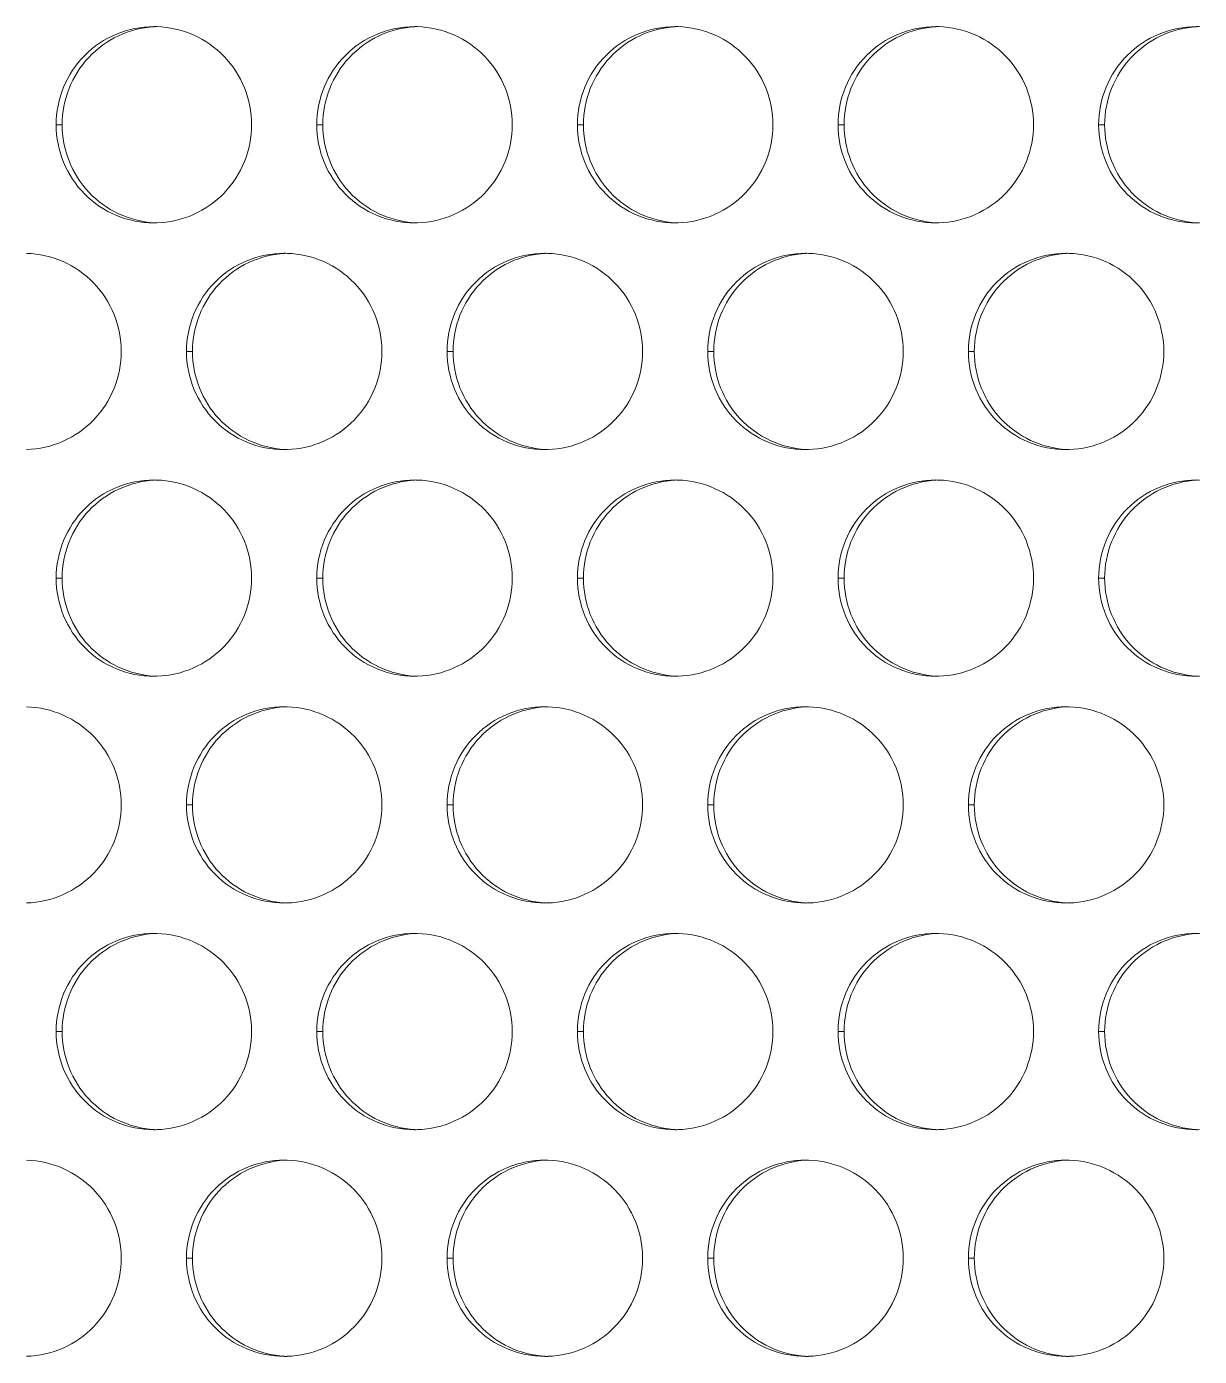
# Model space of a CAD drawing. Header units: millimetres. Extents: x 0 to 2524, y 0 to 1785.
# Drawn here: x 239.14 to 257.07, y 1378.75 to 1399.07 of the extents above; entities that cross this region are included whole.
import ezdxf

# ---------------------------------------------------------------- set-up
doc = ezdxf.new("R2010")
doc.units = ezdxf.units.MM
doc.header["$LTSCALE"] = 0.1
doc.layers.add('标注', color=251, linetype='Continuous', lineweight=9)

msp = doc.modelspace()

# ---------------------------------------------------------------- linework, layer by layer
at = {"layer": '标注'}
for p, q in [((239.688, 1397.57), (239.597, 1397.57)), ((243.672, 1397.57), (243.58, 1397.57)), ((247.655, 1397.57), (247.563, 1397.57)), ((251.638, 1397.57), (251.546, 1397.57)), ((255.621, 1397.57), (255.529, 1397.57)), ((241.68, 1394.106), (241.588, 1394.106)), ((245.663, 1394.106), (245.571, 1394.106)), ((249.646, 1394.106), (249.555, 1394.106)), ((253.629, 1394.106), (253.538, 1394.106)), ((239.688, 1390.642), (239.597, 1390.642)), ((243.672, 1390.642), (243.58, 1390.642)), ((247.655, 1390.642), (247.563, 1390.642)), ((251.638, 1390.642), (251.546, 1390.642)), ((255.621, 1390.642), (255.529, 1390.642)), ((241.68, 1387.178), (241.588, 1387.178)), ((245.663, 1387.178), (245.571, 1387.178)), ((249.646, 1387.178), (249.555, 1387.178)), ((253.629, 1387.178), (253.538, 1387.178)), ((239.688, 1383.714), (239.597, 1383.714)), ((243.672, 1383.714), (243.58, 1383.714)), ((247.655, 1383.714), (247.563, 1383.714)), ((251.638, 1383.714), (251.546, 1383.714)), ((255.621, 1383.714), (255.529, 1383.714)), ((241.68, 1380.25), (241.588, 1380.25)), ((245.663, 1380.25), (245.571, 1380.25)), ((249.646, 1380.25), (249.555, 1380.25)), ((253.629, 1380.25), (253.538, 1380.25))]:
    msp.add_line(p, q, dxfattribs=at)
for centre, start, end in [((241.09, 1397.597), 88.2049, 89.9991), ((245.074, 1397.597), 88.2049, 89.9991), ((249.057, 1397.597), 88.2049, 89.9991), ((253.04, 1397.597), 88.2049, 89.9991), ((257.023, 1397.597), 88.2049, 89.9991), ((241.09, 1397.543), 270.0009, 271.7951), ((245.074, 1397.543), 270.0009, 271.7951), ((249.057, 1397.543), 270.0009, 271.7951), ((253.04, 1397.543), 270.0009, 271.7951), ((257.023, 1397.543), 270.0009, 271.7951), ((243.082, 1394.133), 88.2049, 89.9991), ((247.065, 1394.133), 88.2049, 89.9991), ((251.048, 1394.133), 88.2049, 89.9991), ((255.031, 1394.133), 88.2049, 89.9991), ((243.082, 1394.079), 270.0009, 271.7951), ((247.065, 1394.079), 270.0009, 271.7951), ((251.048, 1394.079), 270.0009, 271.7951), ((255.031, 1394.079), 270.0009, 271.7951), ((241.09, 1390.669), 88.2049, 89.9991), ((245.074, 1390.669), 88.2049, 89.9991), ((249.057, 1390.669), 88.2049, 89.9991), ((253.04, 1390.669), 88.2049, 89.9991), ((257.023, 1390.669), 88.2049, 89.9991), ((241.09, 1390.615), 270.0009, 271.7951), ((245.074, 1390.615), 270.0009, 271.7951), ((249.057, 1390.615), 270.0009, 271.7951), ((253.04, 1390.615), 270.0009, 271.7951), ((257.023, 1390.615), 270.0009, 271.7951), ((243.082, 1387.205), 88.2049, 89.9991), ((247.065, 1387.205), 88.2049, 89.9991), ((251.048, 1387.205), 88.2049, 89.9991), ((255.031, 1387.205), 88.2049, 89.9991), ((243.082, 1387.151), 270.0009, 271.7951), ((247.065, 1387.151), 270.0009, 271.7951), ((251.048, 1387.151), 270.0009, 271.7951), ((255.031, 1387.151), 270.0009, 271.7951), ((241.09, 1383.741), 88.2049, 89.9991), ((245.074, 1383.741), 88.2049, 89.9991), ((249.057, 1383.741), 88.2049, 89.9991), ((253.04, 1383.741), 88.2049, 89.9991), ((257.023, 1383.741), 88.2049, 89.9991), ((241.09, 1383.687), 270.0009, 271.7951), ((245.074, 1383.687), 270.0009, 271.7951), ((249.057, 1383.687), 270.0009, 271.7951), ((253.04, 1383.687), 270.0009, 271.7951), ((257.023, 1383.687), 270.0009, 271.7951), ((243.082, 1380.277), 88.2049, 89.9991), ((247.065, 1380.277), 88.2049, 89.9991), ((251.048, 1380.277), 88.2049, 89.9991), ((255.031, 1380.277), 88.2049, 89.9991), ((243.082, 1380.223), 270.0009, 271.7951), ((247.065, 1380.223), 270.0009, 271.7951), ((251.048, 1380.223), 270.0009, 271.7951), ((255.031, 1380.223), 270.0009, 271.7951)]:
    msp.add_arc(centre, 1.473, start, end, dxfattribs=at)
for points, knots in [([(239.597, 1397.57), (239.597, 1397.765), (239.674, 1398.159), (240.006, 1398.658), (240.503, 1398.992), (240.896, 1399.07), (241.09, 1399.07)], [0, 0, 0, 0, 0.250488, 0.50069, 0.750488, 1, 1, 1, 1]), ([(239.688, 1397.57), (239.688, 1397.758), (239.76, 1398.137), (240.068, 1398.623), (240.533, 1398.962), (240.906, 1399.056), (241.093, 1399.068)], [0, 0, 0, 0, 0.250454, 0.500681, 0.750486, 1, 1, 1, 1]), ([(241.137, 1399.07), (241.327, 1399.064), (241.71, 1398.977), (242.19, 1398.64), (242.509, 1398.148), (242.584, 1397.762), (242.584, 1397.57)], [0, 0, 0, 0, 0.249513, 0.499315, 0.74953, 1, 1, 1, 1]), ([(243.58, 1397.57), (243.58, 1397.765), (243.657, 1398.159), (243.99, 1398.658), (244.486, 1398.992), (244.879, 1399.07), (245.074, 1399.07)], [0, 0, 0, 0, 0.250488, 0.50069, 0.750488, 1, 1, 1, 1]), ([(243.672, 1397.57), (243.672, 1397.758), (243.743, 1398.137), (244.052, 1398.623), (244.516, 1398.962), (244.889, 1399.056), (245.076, 1399.068)], [0, 0, 0, 0, 0.250454, 0.500681, 0.750486, 1, 1, 1, 1]), ([(245.12, 1399.07), (245.31, 1399.064), (245.693, 1398.977), (246.173, 1398.64), (246.493, 1398.148), (246.567, 1397.762), (246.567, 1397.57)], [0, 0, 0, 0, 0.249513, 0.499315, 0.74953, 1, 1, 1, 1]), ([(247.563, 1397.57), (247.563, 1397.765), (247.641, 1398.159), (247.973, 1398.658), (248.469, 1398.992), (248.862, 1399.07), (249.057, 1399.07)], [0, 0, 0, 0, 0.250488, 0.50069, 0.750488, 1, 1, 1, 1]), ([(247.655, 1397.57), (247.655, 1397.758), (247.727, 1398.137), (248.035, 1398.623), (248.5, 1398.962), (248.873, 1399.056), (249.059, 1399.068)], [0, 0, 0, 0, 0.250454, 0.500681, 0.750486, 1, 1, 1, 1]), ([(249.103, 1399.07), (249.293, 1399.064), (249.676, 1398.977), (250.156, 1398.64), (250.476, 1398.148), (250.55, 1397.762), (250.55, 1397.57)], [0, 0, 0, 0, 0.249513, 0.499315, 0.74953, 1, 1, 1, 1]), ([(251.546, 1397.57), (251.546, 1397.765), (251.624, 1398.159), (251.956, 1398.658), (252.452, 1398.992), (252.846, 1399.07), (253.04, 1399.07)], [0, 0, 0, 0, 0.250488, 0.50069, 0.750488, 1, 1, 1, 1]), ([(251.638, 1397.57), (251.638, 1397.758), (251.71, 1398.137), (252.018, 1398.623), (252.483, 1398.962), (252.856, 1399.056), (253.042, 1399.068)], [0, 0, 0, 0, 0.250454, 0.500681, 0.750486, 1, 1, 1, 1]), ([(253.086, 1399.07), (253.276, 1399.064), (253.659, 1398.977), (254.139, 1398.64), (254.459, 1398.148), (254.533, 1397.762), (254.533, 1397.57)], [0, 0, 0, 0, 0.249513, 0.499315, 0.74953, 1, 1, 1, 1]), ([(255.529, 1397.57), (255.529, 1397.765), (255.607, 1398.159), (255.939, 1398.658), (256.436, 1398.992), (256.829, 1399.07), (257.023, 1399.07)], [0, 0, 0, 0, 0.250488, 0.50069, 0.750488, 1, 1, 1, 1]), ([(255.621, 1397.57), (255.621, 1397.758), (255.693, 1398.137), (256.001, 1398.623), (256.466, 1398.962), (256.839, 1399.056), (257.026, 1399.068)], [0, 0, 0, 0, 0.250454, 0.500681, 0.750486, 1, 1, 1, 1]), ([(241.09, 1396.07), (240.896, 1396.07), (240.503, 1396.148), (240.006, 1396.483), (239.674, 1396.981), (239.597, 1397.375), (239.597, 1397.57)], [0, 0, 0, 0, 0.249512, 0.49931, 0.749512, 1, 1, 1, 1]), ([(241.093, 1396.073), (240.906, 1396.084), (240.533, 1396.179), (240.068, 1396.517), (239.76, 1397.004), (239.688, 1397.383), (239.688, 1397.57)], [0, 0, 0, 0, 0.249514, 0.499319, 0.749546, 1, 1, 1, 1]), ([(242.584, 1397.57), (242.584, 1397.379), (242.509, 1396.993), (242.19, 1396.501), (241.71, 1396.164), (241.327, 1396.077), (241.137, 1396.071)], [0, 0, 0, 0, 0.25047, 0.500685, 0.750487, 1, 1, 1, 1]), ([(245.074, 1396.07), (244.879, 1396.07), (244.486, 1396.148), (243.99, 1396.483), (243.657, 1396.981), (243.58, 1397.375), (243.58, 1397.57)], [0, 0, 0, 0, 0.249512, 0.49931, 0.749512, 1, 1, 1, 1]), ([(245.076, 1396.073), (244.889, 1396.084), (244.516, 1396.179), (244.052, 1396.517), (243.743, 1397.004), (243.672, 1397.383), (243.672, 1397.57)], [0, 0, 0, 0, 0.249514, 0.499319, 0.749546, 1, 1, 1, 1]), ([(246.567, 1397.57), (246.567, 1397.379), (246.493, 1396.993), (246.173, 1396.501), (245.693, 1396.164), (245.31, 1396.077), (245.12, 1396.071)], [0, 0, 0, 0, 0.25047, 0.500685, 0.750487, 1, 1, 1, 1]), ([(249.057, 1396.07), (248.862, 1396.07), (248.469, 1396.148), (247.973, 1396.483), (247.641, 1396.981), (247.563, 1397.375), (247.563, 1397.57)], [0, 0, 0, 0, 0.249512, 0.49931, 0.749512, 1, 1, 1, 1]), ([(249.059, 1396.073), (248.873, 1396.084), (248.5, 1396.179), (248.035, 1396.517), (247.727, 1397.004), (247.655, 1397.383), (247.655, 1397.57)], [0, 0, 0, 0, 0.249514, 0.499319, 0.749546, 1, 1, 1, 1]), ([(250.55, 1397.57), (250.55, 1397.379), (250.476, 1396.993), (250.156, 1396.501), (249.676, 1396.164), (249.293, 1396.077), (249.103, 1396.071)], [0, 0, 0, 0, 0.25047, 0.500685, 0.750487, 1, 1, 1, 1]), ([(253.04, 1396.07), (252.846, 1396.07), (252.452, 1396.148), (251.956, 1396.483), (251.624, 1396.981), (251.546, 1397.375), (251.546, 1397.57)], [0, 0, 0, 0, 0.249512, 0.49931, 0.749512, 1, 1, 1, 1]), ([(253.042, 1396.073), (252.856, 1396.084), (252.483, 1396.179), (252.018, 1396.517), (251.71, 1397.004), (251.638, 1397.383), (251.638, 1397.57)], [0, 0, 0, 0, 0.249514, 0.499319, 0.749546, 1, 1, 1, 1]), ([(254.533, 1397.57), (254.533, 1397.379), (254.459, 1396.993), (254.139, 1396.501), (253.659, 1396.164), (253.276, 1396.077), (253.086, 1396.071)], [0, 0, 0, 0, 0.25047, 0.500685, 0.750487, 1, 1, 1, 1]), ([(257.023, 1396.07), (256.829, 1396.07), (256.436, 1396.148), (255.939, 1396.483), (255.607, 1396.981), (255.529, 1397.375), (255.529, 1397.57)], [0, 0, 0, 0, 0.249512, 0.49931, 0.749512, 1, 1, 1, 1]), ([(257.026, 1396.073), (256.839, 1396.084), (256.466, 1396.179), (256.001, 1396.517), (255.693, 1397.004), (255.621, 1397.383), (255.621, 1397.57)], [0, 0, 0, 0, 0.249514, 0.499319, 0.749546, 1, 1, 1, 1]), ([(239.145, 1395.605), (239.335, 1395.6), (239.718, 1395.513), (240.198, 1395.176), (240.518, 1394.684), (240.592, 1394.297), (240.592, 1394.106)], [0, 0, 0, 0, 0.249513, 0.499315, 0.74953, 1, 1, 1, 1]), ([(241.588, 1394.106), (241.588, 1394.301), (241.666, 1394.695), (241.998, 1395.194), (242.495, 1395.528), (242.888, 1395.606), (243.082, 1395.606)], [0, 0, 0, 0, 0.250488, 0.50069, 0.750488, 1, 1, 1, 1]), ([(241.68, 1394.106), (241.68, 1394.294), (241.752, 1394.673), (242.06, 1395.159), (242.525, 1395.498), (242.898, 1395.592), (243.085, 1395.603)], [0, 0, 0, 0, 0.250454, 0.500681, 0.750486, 1, 1, 1, 1]), ([(243.128, 1395.605), (243.319, 1395.6), (243.701, 1395.513), (244.181, 1395.176), (244.501, 1394.684), (244.576, 1394.297), (244.576, 1394.106)], [0, 0, 0, 0, 0.249513, 0.499315, 0.74953, 1, 1, 1, 1]), ([(245.571, 1394.106), (245.571, 1394.301), (245.649, 1394.695), (245.981, 1395.194), (246.478, 1395.528), (246.871, 1395.606), (247.065, 1395.606)], [0, 0, 0, 0, 0.250488, 0.50069, 0.750488, 1, 1, 1, 1]), ([(245.663, 1394.106), (245.663, 1394.294), (245.735, 1394.673), (246.043, 1395.159), (246.508, 1395.498), (246.881, 1395.592), (247.068, 1395.603)], [0, 0, 0, 0, 0.250454, 0.500681, 0.750486, 1, 1, 1, 1]), ([(247.111, 1395.605), (247.302, 1395.6), (247.684, 1395.513), (248.164, 1395.176), (248.484, 1394.684), (248.559, 1394.297), (248.559, 1394.106)], [0, 0, 0, 0, 0.249513, 0.499315, 0.74953, 1, 1, 1, 1]), ([(249.555, 1394.106), (249.555, 1394.301), (249.632, 1394.695), (249.964, 1395.194), (250.461, 1395.528), (250.854, 1395.606), (251.048, 1395.606)], [0, 0, 0, 0, 0.250488, 0.50069, 0.750488, 1, 1, 1, 1]), ([(249.646, 1394.106), (249.646, 1394.294), (249.718, 1394.673), (250.026, 1395.159), (250.491, 1395.498), (250.864, 1395.592), (251.051, 1395.603)], [0, 0, 0, 0, 0.250454, 0.500681, 0.750486, 1, 1, 1, 1]), ([(251.094, 1395.605), (251.285, 1395.6), (251.668, 1395.513), (252.148, 1395.176), (252.467, 1394.684), (252.542, 1394.297), (252.542, 1394.106)], [0, 0, 0, 0, 0.249513, 0.499315, 0.74953, 1, 1, 1, 1]), ([(253.538, 1394.106), (253.538, 1394.301), (253.615, 1394.695), (253.947, 1395.194), (254.444, 1395.528), (254.837, 1395.606), (255.031, 1395.606)], [0, 0, 0, 0, 0.250488, 0.50069, 0.750488, 1, 1, 1, 1]), ([(253.629, 1394.106), (253.629, 1394.294), (253.701, 1394.673), (254.009, 1395.159), (254.474, 1395.498), (254.847, 1395.592), (255.034, 1395.603)], [0, 0, 0, 0, 0.250454, 0.500681, 0.750486, 1, 1, 1, 1]), ([(255.077, 1395.605), (255.268, 1395.6), (255.651, 1395.513), (256.131, 1395.176), (256.45, 1394.684), (256.525, 1394.297), (256.525, 1394.106)], [0, 0, 0, 0, 0.249513, 0.499315, 0.74953, 1, 1, 1, 1]), ([(240.592, 1394.106), (240.592, 1393.915), (240.518, 1393.529), (240.198, 1393.036), (239.718, 1392.7), (239.335, 1392.613), (239.145, 1392.607)], [0, 0, 0, 0, 0.25047, 0.500685, 0.750487, 1, 1, 1, 1]), ([(243.082, 1392.606), (242.888, 1392.606), (242.495, 1392.684), (241.998, 1393.018), (241.666, 1393.517), (241.588, 1393.911), (241.588, 1394.106)], [0, 0, 0, 0, 0.249512, 0.49931, 0.749512, 1, 1, 1, 1]), ([(243.085, 1392.609), (242.898, 1392.62), (242.525, 1392.715), (242.06, 1393.053), (241.752, 1393.539), (241.68, 1393.918), (241.68, 1394.106)], [0, 0, 0, 0, 0.249514, 0.499319, 0.749546, 1, 1, 1, 1]), ([(244.576, 1394.106), (244.576, 1393.915), (244.501, 1393.529), (244.181, 1393.036), (243.701, 1392.7), (243.319, 1392.613), (243.128, 1392.607)], [0, 0, 0, 0, 0.25047, 0.500685, 0.750487, 1, 1, 1, 1]), ([(247.065, 1392.606), (246.871, 1392.606), (246.478, 1392.684), (245.981, 1393.018), (245.649, 1393.517), (245.571, 1393.911), (245.571, 1394.106)], [0, 0, 0, 0, 0.249512, 0.49931, 0.749512, 1, 1, 1, 1]), ([(247.068, 1392.609), (246.881, 1392.62), (246.508, 1392.715), (246.043, 1393.053), (245.735, 1393.539), (245.663, 1393.918), (245.663, 1394.106)], [0, 0, 0, 0, 0.249514, 0.499319, 0.749546, 1, 1, 1, 1]), ([(248.559, 1394.106), (248.559, 1393.915), (248.484, 1393.529), (248.164, 1393.036), (247.684, 1392.7), (247.302, 1392.613), (247.111, 1392.607)], [0, 0, 0, 0, 0.25047, 0.500685, 0.750487, 1, 1, 1, 1]), ([(251.048, 1392.606), (250.854, 1392.606), (250.461, 1392.684), (249.964, 1393.018), (249.632, 1393.517), (249.555, 1393.911), (249.555, 1394.106)], [0, 0, 0, 0, 0.249512, 0.49931, 0.749512, 1, 1, 1, 1]), ([(251.051, 1392.609), (250.864, 1392.62), (250.491, 1392.715), (250.026, 1393.053), (249.718, 1393.539), (249.646, 1393.918), (249.646, 1394.106)], [0, 0, 0, 0, 0.249514, 0.499319, 0.749546, 1, 1, 1, 1]), ([(252.542, 1394.106), (252.542, 1393.915), (252.467, 1393.529), (252.148, 1393.036), (251.668, 1392.7), (251.285, 1392.613), (251.094, 1392.607)], [0, 0, 0, 0, 0.25047, 0.500685, 0.750487, 1, 1, 1, 1]), ([(255.031, 1392.606), (254.837, 1392.606), (254.444, 1392.684), (253.947, 1393.018), (253.615, 1393.517), (253.538, 1393.911), (253.538, 1394.106)], [0, 0, 0, 0, 0.249512, 0.49931, 0.749512, 1, 1, 1, 1]), ([(255.034, 1392.609), (254.847, 1392.62), (254.474, 1392.715), (254.009, 1393.053), (253.701, 1393.539), (253.629, 1393.918), (253.629, 1394.106)], [0, 0, 0, 0, 0.249514, 0.499319, 0.749546, 1, 1, 1, 1]), ([(256.525, 1394.106), (256.525, 1393.915), (256.45, 1393.529), (256.131, 1393.036), (255.651, 1392.7), (255.268, 1392.613), (255.077, 1392.607)], [0, 0, 0, 0, 0.25047, 0.500685, 0.750487, 1, 1, 1, 1]), ([(239.597, 1390.642), (239.597, 1390.837), (239.674, 1391.231), (240.006, 1391.73), (240.503, 1392.064), (240.896, 1392.142), (241.09, 1392.142)], [0, 0, 0, 0, 0.250488, 0.50069, 0.750488, 1, 1, 1, 1]), ([(239.688, 1390.642), (239.688, 1390.83), (239.76, 1391.209), (240.068, 1391.695), (240.533, 1392.033), (240.906, 1392.128), (241.093, 1392.139)], [0, 0, 0, 0, 0.250454, 0.500681, 0.750486, 1, 1, 1, 1]), ([(241.137, 1392.141), (241.327, 1392.135), (241.71, 1392.048), (242.19, 1391.712), (242.509, 1391.22), (242.584, 1390.833), (242.584, 1390.642)], [0, 0, 0, 0, 0.249513, 0.499315, 0.74953, 1, 1, 1, 1]), ([(243.58, 1390.642), (243.58, 1390.837), (243.657, 1391.231), (243.99, 1391.73), (244.486, 1392.064), (244.879, 1392.142), (245.074, 1392.142)], [0, 0, 0, 0, 0.250488, 0.50069, 0.750488, 1, 1, 1, 1]), ([(243.672, 1390.642), (243.672, 1390.83), (243.743, 1391.209), (244.052, 1391.695), (244.516, 1392.033), (244.889, 1392.128), (245.076, 1392.139)], [0, 0, 0, 0, 0.250454, 0.500681, 0.750486, 1, 1, 1, 1]), ([(245.12, 1392.141), (245.31, 1392.135), (245.693, 1392.048), (246.173, 1391.712), (246.493, 1391.22), (246.567, 1390.833), (246.567, 1390.642)], [0, 0, 0, 0, 0.249513, 0.499315, 0.74953, 1, 1, 1, 1]), ([(247.563, 1390.642), (247.563, 1390.837), (247.641, 1391.231), (247.973, 1391.73), (248.469, 1392.064), (248.862, 1392.142), (249.057, 1392.142)], [0, 0, 0, 0, 0.250488, 0.50069, 0.750488, 1, 1, 1, 1]), ([(247.655, 1390.642), (247.655, 1390.83), (247.727, 1391.209), (248.035, 1391.695), (248.5, 1392.033), (248.873, 1392.128), (249.059, 1392.139)], [0, 0, 0, 0, 0.250454, 0.500681, 0.750486, 1, 1, 1, 1]), ([(249.103, 1392.141), (249.293, 1392.135), (249.676, 1392.048), (250.156, 1391.712), (250.476, 1391.22), (250.55, 1390.833), (250.55, 1390.642)], [0, 0, 0, 0, 0.249513, 0.499315, 0.74953, 1, 1, 1, 1]), ([(251.546, 1390.642), (251.546, 1390.837), (251.624, 1391.231), (251.956, 1391.73), (252.452, 1392.064), (252.846, 1392.142), (253.04, 1392.142)], [0, 0, 0, 0, 0.250488, 0.50069, 0.750488, 1, 1, 1, 1]), ([(251.638, 1390.642), (251.638, 1390.83), (251.71, 1391.209), (252.018, 1391.695), (252.483, 1392.033), (252.856, 1392.128), (253.042, 1392.139)], [0, 0, 0, 0, 0.250454, 0.500681, 0.750486, 1, 1, 1, 1]), ([(253.086, 1392.141), (253.276, 1392.135), (253.659, 1392.048), (254.139, 1391.712), (254.459, 1391.22), (254.533, 1390.833), (254.533, 1390.642)], [0, 0, 0, 0, 0.249513, 0.499315, 0.74953, 1, 1, 1, 1]), ([(255.529, 1390.642), (255.529, 1390.837), (255.607, 1391.231), (255.939, 1391.73), (256.436, 1392.064), (256.829, 1392.142), (257.023, 1392.142)], [0, 0, 0, 0, 0.250488, 0.50069, 0.750488, 1, 1, 1, 1]), ([(255.621, 1390.642), (255.621, 1390.83), (255.693, 1391.209), (256.001, 1391.695), (256.466, 1392.033), (256.839, 1392.128), (257.026, 1392.139)], [0, 0, 0, 0, 0.250454, 0.500681, 0.750486, 1, 1, 1, 1]), ([(241.09, 1389.142), (240.896, 1389.142), (240.503, 1389.22), (240.006, 1389.554), (239.674, 1390.053), (239.597, 1390.447), (239.597, 1390.642)], [0, 0, 0, 0, 0.249512, 0.49931, 0.749512, 1, 1, 1, 1]), ([(241.093, 1389.145), (240.906, 1389.156), (240.533, 1389.251), (240.068, 1389.589), (239.76, 1390.075), (239.688, 1390.454), (239.688, 1390.642)], [0, 0, 0, 0, 0.249514, 0.499319, 0.749546, 1, 1, 1, 1]), ([(242.584, 1390.642), (242.584, 1390.451), (242.509, 1390.064), (242.19, 1389.572), (241.71, 1389.236), (241.327, 1389.149), (241.137, 1389.143)], [0, 0, 0, 0, 0.25047, 0.500685, 0.750487, 1, 1, 1, 1]), ([(245.074, 1389.142), (244.879, 1389.142), (244.486, 1389.22), (243.99, 1389.554), (243.657, 1390.053), (243.58, 1390.447), (243.58, 1390.642)], [0, 0, 0, 0, 0.249512, 0.49931, 0.749512, 1, 1, 1, 1]), ([(245.076, 1389.145), (244.889, 1389.156), (244.516, 1389.251), (244.052, 1389.589), (243.743, 1390.075), (243.672, 1390.454), (243.672, 1390.642)], [0, 0, 0, 0, 0.249514, 0.499319, 0.749546, 1, 1, 1, 1]), ([(246.567, 1390.642), (246.567, 1390.451), (246.493, 1390.064), (246.173, 1389.572), (245.693, 1389.236), (245.31, 1389.149), (245.12, 1389.143)], [0, 0, 0, 0, 0.25047, 0.500685, 0.750487, 1, 1, 1, 1]), ([(249.057, 1389.142), (248.862, 1389.142), (248.469, 1389.22), (247.973, 1389.554), (247.641, 1390.053), (247.563, 1390.447), (247.563, 1390.642)], [0, 0, 0, 0, 0.249512, 0.49931, 0.749512, 1, 1, 1, 1]), ([(249.059, 1389.145), (248.873, 1389.156), (248.5, 1389.251), (248.035, 1389.589), (247.727, 1390.075), (247.655, 1390.454), (247.655, 1390.642)], [0, 0, 0, 0, 0.249514, 0.499319, 0.749546, 1, 1, 1, 1]), ([(250.55, 1390.642), (250.55, 1390.451), (250.476, 1390.064), (250.156, 1389.572), (249.676, 1389.236), (249.293, 1389.149), (249.103, 1389.143)], [0, 0, 0, 0, 0.25047, 0.500685, 0.750487, 1, 1, 1, 1]), ([(253.04, 1389.142), (252.846, 1389.142), (252.452, 1389.22), (251.956, 1389.554), (251.624, 1390.053), (251.546, 1390.447), (251.546, 1390.642)], [0, 0, 0, 0, 0.249512, 0.49931, 0.749512, 1, 1, 1, 1]), ([(253.042, 1389.145), (252.856, 1389.156), (252.483, 1389.251), (252.018, 1389.589), (251.71, 1390.075), (251.638, 1390.454), (251.638, 1390.642)], [0, 0, 0, 0, 0.249514, 0.499319, 0.749546, 1, 1, 1, 1]), ([(254.533, 1390.642), (254.533, 1390.451), (254.459, 1390.064), (254.139, 1389.572), (253.659, 1389.236), (253.276, 1389.149), (253.086, 1389.143)], [0, 0, 0, 0, 0.25047, 0.500685, 0.750487, 1, 1, 1, 1]), ([(257.023, 1389.142), (256.829, 1389.142), (256.436, 1389.22), (255.939, 1389.554), (255.607, 1390.053), (255.529, 1390.447), (255.529, 1390.642)], [0, 0, 0, 0, 0.249512, 0.49931, 0.749512, 1, 1, 1, 1]), ([(257.026, 1389.145), (256.839, 1389.156), (256.466, 1389.251), (256.001, 1389.589), (255.693, 1390.075), (255.621, 1390.454), (255.621, 1390.642)], [0, 0, 0, 0, 0.249514, 0.499319, 0.749546, 1, 1, 1, 1]), ([(239.145, 1388.677), (239.335, 1388.671), (239.718, 1388.584), (240.198, 1388.248), (240.518, 1387.756), (240.592, 1387.369), (240.592, 1387.178)], [0, 0, 0, 0, 0.249513, 0.499315, 0.74953, 1, 1, 1, 1]), ([(241.588, 1387.178), (241.588, 1387.373), (241.666, 1387.767), (241.998, 1388.266), (242.495, 1388.6), (242.888, 1388.678), (243.082, 1388.678)], [0, 0, 0, 0, 0.250488, 0.50069, 0.750488, 1, 1, 1, 1]), ([(241.68, 1387.178), (241.68, 1387.366), (241.752, 1387.745), (242.06, 1388.231), (242.525, 1388.569), (242.898, 1388.664), (243.085, 1388.675)], [0, 0, 0, 0, 0.250454, 0.500681, 0.750486, 1, 1, 1, 1]), ([(243.128, 1388.677), (243.319, 1388.671), (243.701, 1388.584), (244.181, 1388.248), (244.501, 1387.756), (244.576, 1387.369), (244.576, 1387.178)], [0, 0, 0, 0, 0.249513, 0.499315, 0.74953, 1, 1, 1, 1]), ([(245.571, 1387.178), (245.571, 1387.373), (245.649, 1387.767), (245.981, 1388.266), (246.478, 1388.6), (246.871, 1388.678), (247.065, 1388.678)], [0, 0, 0, 0, 0.250488, 0.50069, 0.750488, 1, 1, 1, 1]), ([(245.663, 1387.178), (245.663, 1387.366), (245.735, 1387.745), (246.043, 1388.231), (246.508, 1388.569), (246.881, 1388.664), (247.068, 1388.675)], [0, 0, 0, 0, 0.250454, 0.500681, 0.750486, 1, 1, 1, 1]), ([(247.111, 1388.677), (247.302, 1388.671), (247.684, 1388.584), (248.164, 1388.248), (248.484, 1387.756), (248.559, 1387.369), (248.559, 1387.178)], [0, 0, 0, 0, 0.249513, 0.499315, 0.74953, 1, 1, 1, 1]), ([(249.555, 1387.178), (249.555, 1387.373), (249.632, 1387.767), (249.964, 1388.266), (250.461, 1388.6), (250.854, 1388.678), (251.048, 1388.678)], [0, 0, 0, 0, 0.250488, 0.50069, 0.750488, 1, 1, 1, 1]), ([(249.646, 1387.178), (249.646, 1387.366), (249.718, 1387.745), (250.026, 1388.231), (250.491, 1388.569), (250.864, 1388.664), (251.051, 1388.675)], [0, 0, 0, 0, 0.250454, 0.500681, 0.750486, 1, 1, 1, 1]), ([(251.094, 1388.677), (251.285, 1388.671), (251.668, 1388.584), (252.148, 1388.248), (252.467, 1387.756), (252.542, 1387.369), (252.542, 1387.178)], [0, 0, 0, 0, 0.249513, 0.499315, 0.74953, 1, 1, 1, 1]), ([(253.538, 1387.178), (253.538, 1387.373), (253.615, 1387.767), (253.947, 1388.266), (254.444, 1388.6), (254.837, 1388.678), (255.031, 1388.678)], [0, 0, 0, 0, 0.250488, 0.50069, 0.750488, 1, 1, 1, 1]), ([(253.629, 1387.178), (253.629, 1387.366), (253.701, 1387.745), (254.009, 1388.231), (254.474, 1388.569), (254.847, 1388.664), (255.034, 1388.675)], [0, 0, 0, 0, 0.250454, 0.500681, 0.750486, 1, 1, 1, 1]), ([(255.077, 1388.677), (255.268, 1388.671), (255.651, 1388.584), (256.131, 1388.248), (256.45, 1387.756), (256.525, 1387.369), (256.525, 1387.178)], [0, 0, 0, 0, 0.249513, 0.499315, 0.74953, 1, 1, 1, 1]), ([(240.592, 1387.178), (240.592, 1386.987), (240.518, 1386.6), (240.198, 1386.108), (239.718, 1385.772), (239.335, 1385.685), (239.145, 1385.679)], [0, 0, 0, 0, 0.25047, 0.500685, 0.750487, 1, 1, 1, 1]), ([(243.082, 1385.678), (242.888, 1385.678), (242.495, 1385.756), (241.998, 1386.09), (241.666, 1386.589), (241.588, 1386.983), (241.588, 1387.178)], [0, 0, 0, 0, 0.249512, 0.49931, 0.749512, 1, 1, 1, 1]), ([(243.085, 1385.681), (242.898, 1385.692), (242.525, 1385.787), (242.06, 1386.125), (241.752, 1386.611), (241.68, 1386.99), (241.68, 1387.178)], [0, 0, 0, 0, 0.249514, 0.499319, 0.749546, 1, 1, 1, 1]), ([(244.576, 1387.178), (244.576, 1386.987), (244.501, 1386.6), (244.181, 1386.108), (243.701, 1385.772), (243.319, 1385.685), (243.128, 1385.679)], [0, 0, 0, 0, 0.25047, 0.500685, 0.750487, 1, 1, 1, 1]), ([(247.065, 1385.678), (246.871, 1385.678), (246.478, 1385.756), (245.981, 1386.09), (245.649, 1386.589), (245.571, 1386.983), (245.571, 1387.178)], [0, 0, 0, 0, 0.249512, 0.49931, 0.749512, 1, 1, 1, 1]), ([(247.068, 1385.681), (246.881, 1385.692), (246.508, 1385.787), (246.043, 1386.125), (245.735, 1386.611), (245.663, 1386.99), (245.663, 1387.178)], [0, 0, 0, 0, 0.249514, 0.499319, 0.749546, 1, 1, 1, 1]), ([(248.559, 1387.178), (248.559, 1386.987), (248.484, 1386.6), (248.164, 1386.108), (247.684, 1385.772), (247.302, 1385.685), (247.111, 1385.679)], [0, 0, 0, 0, 0.25047, 0.500685, 0.750487, 1, 1, 1, 1]), ([(251.048, 1385.678), (250.854, 1385.678), (250.461, 1385.756), (249.964, 1386.09), (249.632, 1386.589), (249.555, 1386.983), (249.555, 1387.178)], [0, 0, 0, 0, 0.249512, 0.49931, 0.749512, 1, 1, 1, 1]), ([(251.051, 1385.681), (250.864, 1385.692), (250.491, 1385.787), (250.026, 1386.125), (249.718, 1386.611), (249.646, 1386.99), (249.646, 1387.178)], [0, 0, 0, 0, 0.249514, 0.499319, 0.749546, 1, 1, 1, 1]), ([(252.542, 1387.178), (252.542, 1386.987), (252.467, 1386.6), (252.148, 1386.108), (251.668, 1385.772), (251.285, 1385.685), (251.094, 1385.679)], [0, 0, 0, 0, 0.25047, 0.500685, 0.750487, 1, 1, 1, 1]), ([(255.031, 1385.678), (254.837, 1385.678), (254.444, 1385.756), (253.947, 1386.09), (253.615, 1386.589), (253.538, 1386.983), (253.538, 1387.178)], [0, 0, 0, 0, 0.249512, 0.49931, 0.749512, 1, 1, 1, 1]), ([(255.034, 1385.681), (254.847, 1385.692), (254.474, 1385.787), (254.009, 1386.125), (253.701, 1386.611), (253.629, 1386.99), (253.629, 1387.178)], [0, 0, 0, 0, 0.249514, 0.499319, 0.749546, 1, 1, 1, 1]), ([(256.525, 1387.178), (256.525, 1386.987), (256.45, 1386.6), (256.131, 1386.108), (255.651, 1385.772), (255.268, 1385.685), (255.077, 1385.679)], [0, 0, 0, 0, 0.25047, 0.500685, 0.750487, 1, 1, 1, 1]), ([(239.597, 1383.714), (239.597, 1383.909), (239.674, 1384.303), (240.006, 1384.802), (240.503, 1385.136), (240.896, 1385.214), (241.09, 1385.214)], [0, 0, 0, 0, 0.250488, 0.50069, 0.750488, 1, 1, 1, 1]), ([(239.688, 1383.714), (239.688, 1383.902), (239.76, 1384.281), (240.068, 1384.767), (240.533, 1385.105), (240.906, 1385.2), (241.093, 1385.211)], [0, 0, 0, 0, 0.250454, 0.500681, 0.750486, 1, 1, 1, 1]), ([(241.137, 1385.213), (241.327, 1385.207), (241.71, 1385.12), (242.19, 1384.784), (242.509, 1384.291), (242.584, 1383.905), (242.584, 1383.714)], [0, 0, 0, 0, 0.249513, 0.499315, 0.74953, 1, 1, 1, 1]), ([(243.58, 1383.714), (243.58, 1383.909), (243.657, 1384.303), (243.99, 1384.802), (244.486, 1385.136), (244.879, 1385.214), (245.074, 1385.214)], [0, 0, 0, 0, 0.250488, 0.50069, 0.750488, 1, 1, 1, 1]), ([(243.672, 1383.714), (243.672, 1383.902), (243.743, 1384.281), (244.052, 1384.767), (244.516, 1385.105), (244.889, 1385.2), (245.076, 1385.211)], [0, 0, 0, 0, 0.250454, 0.500681, 0.750486, 1, 1, 1, 1]), ([(245.12, 1385.213), (245.31, 1385.207), (245.693, 1385.12), (246.173, 1384.784), (246.493, 1384.291), (246.567, 1383.905), (246.567, 1383.714)], [0, 0, 0, 0, 0.249513, 0.499315, 0.74953, 1, 1, 1, 1]), ([(247.563, 1383.714), (247.563, 1383.909), (247.641, 1384.303), (247.973, 1384.802), (248.469, 1385.136), (248.862, 1385.214), (249.057, 1385.214)], [0, 0, 0, 0, 0.250488, 0.50069, 0.750488, 1, 1, 1, 1]), ([(247.655, 1383.714), (247.655, 1383.902), (247.727, 1384.281), (248.035, 1384.767), (248.5, 1385.105), (248.873, 1385.2), (249.059, 1385.211)], [0, 0, 0, 0, 0.250454, 0.500681, 0.750486, 1, 1, 1, 1]), ([(249.103, 1385.213), (249.293, 1385.207), (249.676, 1385.12), (250.156, 1384.784), (250.476, 1384.291), (250.55, 1383.905), (250.55, 1383.714)], [0, 0, 0, 0, 0.249513, 0.499315, 0.74953, 1, 1, 1, 1]), ([(251.546, 1383.714), (251.546, 1383.909), (251.624, 1384.303), (251.956, 1384.802), (252.452, 1385.136), (252.846, 1385.214), (253.04, 1385.214)], [0, 0, 0, 0, 0.250488, 0.50069, 0.750488, 1, 1, 1, 1]), ([(251.638, 1383.714), (251.638, 1383.902), (251.71, 1384.281), (252.018, 1384.767), (252.483, 1385.105), (252.856, 1385.2), (253.042, 1385.211)], [0, 0, 0, 0, 0.250454, 0.500681, 0.750486, 1, 1, 1, 1]), ([(253.086, 1385.213), (253.276, 1385.207), (253.659, 1385.12), (254.139, 1384.784), (254.459, 1384.291), (254.533, 1383.905), (254.533, 1383.714)], [0, 0, 0, 0, 0.249513, 0.499315, 0.74953, 1, 1, 1, 1]), ([(255.529, 1383.714), (255.529, 1383.909), (255.607, 1384.303), (255.939, 1384.802), (256.436, 1385.136), (256.829, 1385.214), (257.023, 1385.214)], [0, 0, 0, 0, 0.250488, 0.50069, 0.750488, 1, 1, 1, 1]), ([(255.621, 1383.714), (255.621, 1383.902), (255.693, 1384.281), (256.001, 1384.767), (256.466, 1385.105), (256.839, 1385.2), (257.026, 1385.211)], [0, 0, 0, 0, 0.250454, 0.500681, 0.750486, 1, 1, 1, 1]), ([(241.09, 1382.214), (240.896, 1382.214), (240.503, 1382.292), (240.006, 1382.626), (239.674, 1383.125), (239.597, 1383.519), (239.597, 1383.714)], [0, 0, 0, 0, 0.249512, 0.49931, 0.749512, 1, 1, 1, 1]), ([(241.093, 1382.217), (240.906, 1382.228), (240.533, 1382.323), (240.068, 1382.661), (239.76, 1383.147), (239.688, 1383.526), (239.688, 1383.714)], [0, 0, 0, 0, 0.249514, 0.499319, 0.749546, 1, 1, 1, 1]), ([(242.584, 1383.714), (242.584, 1383.523), (242.509, 1383.136), (242.19, 1382.644), (241.71, 1382.308), (241.327, 1382.221), (241.137, 1382.215)], [0, 0, 0, 0, 0.25047, 0.500685, 0.750487, 1, 1, 1, 1]), ([(245.074, 1382.214), (244.879, 1382.214), (244.486, 1382.292), (243.99, 1382.626), (243.657, 1383.125), (243.58, 1383.519), (243.58, 1383.714)], [0, 0, 0, 0, 0.249512, 0.49931, 0.749512, 1, 1, 1, 1]), ([(245.076, 1382.217), (244.889, 1382.228), (244.516, 1382.323), (244.052, 1382.661), (243.743, 1383.147), (243.672, 1383.526), (243.672, 1383.714)], [0, 0, 0, 0, 0.249514, 0.499319, 0.749546, 1, 1, 1, 1]), ([(246.567, 1383.714), (246.567, 1383.523), (246.493, 1383.136), (246.173, 1382.644), (245.693, 1382.308), (245.31, 1382.221), (245.12, 1382.215)], [0, 0, 0, 0, 0.25047, 0.500685, 0.750487, 1, 1, 1, 1]), ([(249.057, 1382.214), (248.862, 1382.214), (248.469, 1382.292), (247.973, 1382.626), (247.641, 1383.125), (247.563, 1383.519), (247.563, 1383.714)], [0, 0, 0, 0, 0.249512, 0.49931, 0.749512, 1, 1, 1, 1]), ([(249.059, 1382.217), (248.873, 1382.228), (248.5, 1382.323), (248.035, 1382.661), (247.727, 1383.147), (247.655, 1383.526), (247.655, 1383.714)], [0, 0, 0, 0, 0.249514, 0.499319, 0.749546, 1, 1, 1, 1]), ([(250.55, 1383.714), (250.55, 1383.523), (250.476, 1383.136), (250.156, 1382.644), (249.676, 1382.308), (249.293, 1382.221), (249.103, 1382.215)], [0, 0, 0, 0, 0.25047, 0.500685, 0.750487, 1, 1, 1, 1]), ([(253.04, 1382.214), (252.846, 1382.214), (252.452, 1382.292), (251.956, 1382.626), (251.624, 1383.125), (251.546, 1383.519), (251.546, 1383.714)], [0, 0, 0, 0, 0.249512, 0.49931, 0.749512, 1, 1, 1, 1]), ([(253.042, 1382.217), (252.856, 1382.228), (252.483, 1382.323), (252.018, 1382.661), (251.71, 1383.147), (251.638, 1383.526), (251.638, 1383.714)], [0, 0, 0, 0, 0.249514, 0.499319, 0.749546, 1, 1, 1, 1]), ([(254.533, 1383.714), (254.533, 1383.523), (254.459, 1383.136), (254.139, 1382.644), (253.659, 1382.308), (253.276, 1382.221), (253.086, 1382.215)], [0, 0, 0, 0, 0.25047, 0.500685, 0.750487, 1, 1, 1, 1]), ([(257.023, 1382.214), (256.829, 1382.214), (256.436, 1382.292), (255.939, 1382.626), (255.607, 1383.125), (255.529, 1383.519), (255.529, 1383.714)], [0, 0, 0, 0, 0.249512, 0.49931, 0.749512, 1, 1, 1, 1]), ([(257.026, 1382.217), (256.839, 1382.228), (256.466, 1382.323), (256.001, 1382.661), (255.693, 1383.147), (255.621, 1383.526), (255.621, 1383.714)], [0, 0, 0, 0, 0.249514, 0.499319, 0.749546, 1, 1, 1, 1]), ([(239.145, 1381.749), (239.335, 1381.743), (239.718, 1381.656), (240.198, 1381.32), (240.518, 1380.827), (240.592, 1380.441), (240.592, 1380.25)], [0, 0, 0, 0, 0.249513, 0.499315, 0.74953, 1, 1, 1, 1]), ([(241.588, 1380.25), (241.588, 1380.445), (241.666, 1380.839), (241.998, 1381.338), (242.495, 1381.672), (242.888, 1381.75), (243.082, 1381.75)], [0, 0, 0, 0, 0.250488, 0.50069, 0.750488, 1, 1, 1, 1]), ([(241.68, 1380.25), (241.68, 1380.438), (241.752, 1380.817), (242.06, 1381.303), (242.525, 1381.641), (242.898, 1381.736), (243.085, 1381.747)], [0, 0, 0, 0, 0.250454, 0.500681, 0.750486, 1, 1, 1, 1]), ([(243.128, 1381.749), (243.319, 1381.743), (243.701, 1381.656), (244.181, 1381.32), (244.501, 1380.827), (244.576, 1380.441), (244.576, 1380.25)], [0, 0, 0, 0, 0.249513, 0.499315, 0.74953, 1, 1, 1, 1]), ([(245.571, 1380.25), (245.571, 1380.445), (245.649, 1380.839), (245.981, 1381.338), (246.478, 1381.672), (246.871, 1381.75), (247.065, 1381.75)], [0, 0, 0, 0, 0.250488, 0.50069, 0.750488, 1, 1, 1, 1]), ([(245.663, 1380.25), (245.663, 1380.438), (245.735, 1380.817), (246.043, 1381.303), (246.508, 1381.641), (246.881, 1381.736), (247.068, 1381.747)], [0, 0, 0, 0, 0.250454, 0.500681, 0.750486, 1, 1, 1, 1]), ([(247.111, 1381.749), (247.302, 1381.743), (247.684, 1381.656), (248.164, 1381.32), (248.484, 1380.827), (248.559, 1380.441), (248.559, 1380.25)], [0, 0, 0, 0, 0.249513, 0.499315, 0.74953, 1, 1, 1, 1]), ([(249.555, 1380.25), (249.555, 1380.445), (249.632, 1380.839), (249.964, 1381.338), (250.461, 1381.672), (250.854, 1381.75), (251.048, 1381.75)], [0, 0, 0, 0, 0.250488, 0.50069, 0.750488, 1, 1, 1, 1]), ([(249.646, 1380.25), (249.646, 1380.438), (249.718, 1380.817), (250.026, 1381.303), (250.491, 1381.641), (250.864, 1381.736), (251.051, 1381.747)], [0, 0, 0, 0, 0.250454, 0.500681, 0.750486, 1, 1, 1, 1]), ([(251.094, 1381.749), (251.285, 1381.743), (251.668, 1381.656), (252.148, 1381.32), (252.467, 1380.827), (252.542, 1380.441), (252.542, 1380.25)], [0, 0, 0, 0, 0.249513, 0.499315, 0.74953, 1, 1, 1, 1]), ([(253.538, 1380.25), (253.538, 1380.445), (253.615, 1380.839), (253.947, 1381.338), (254.444, 1381.672), (254.837, 1381.75), (255.031, 1381.75)], [0, 0, 0, 0, 0.250488, 0.50069, 0.750488, 1, 1, 1, 1]), ([(253.629, 1380.25), (253.629, 1380.438), (253.701, 1380.817), (254.009, 1381.303), (254.474, 1381.641), (254.847, 1381.736), (255.034, 1381.747)], [0, 0, 0, 0, 0.250454, 0.500681, 0.750486, 1, 1, 1, 1]), ([(255.077, 1381.749), (255.268, 1381.743), (255.651, 1381.656), (256.131, 1381.32), (256.45, 1380.827), (256.525, 1380.441), (256.525, 1380.25)], [0, 0, 0, 0, 0.249513, 0.499315, 0.74953, 1, 1, 1, 1]), ([(240.592, 1380.25), (240.592, 1380.059), (240.518, 1379.672), (240.198, 1379.18), (239.718, 1378.843), (239.335, 1378.756), (239.145, 1378.751)], [0, 0, 0, 0, 0.25047, 0.500685, 0.750487, 1, 1, 1, 1]), ([(243.082, 1378.75), (242.888, 1378.75), (242.495, 1378.828), (241.998, 1379.162), (241.666, 1379.661), (241.588, 1380.055), (241.588, 1380.25)], [0, 0, 0, 0, 0.249512, 0.49931, 0.749512, 1, 1, 1, 1]), ([(243.085, 1378.752), (242.898, 1378.764), (242.525, 1378.858), (242.06, 1379.197), (241.752, 1379.683), (241.68, 1380.062), (241.68, 1380.25)], [0, 0, 0, 0, 0.249514, 0.499319, 0.749546, 1, 1, 1, 1]), ([(244.576, 1380.25), (244.576, 1380.059), (244.501, 1379.672), (244.181, 1379.18), (243.701, 1378.843), (243.319, 1378.756), (243.128, 1378.751)], [0, 0, 0, 0, 0.25047, 0.500685, 0.750487, 1, 1, 1, 1]), ([(247.065, 1378.75), (246.871, 1378.75), (246.478, 1378.828), (245.981, 1379.162), (245.649, 1379.661), (245.571, 1380.055), (245.571, 1380.25)], [0, 0, 0, 0, 0.249512, 0.49931, 0.749512, 1, 1, 1, 1]), ([(247.068, 1378.752), (246.881, 1378.764), (246.508, 1378.858), (246.043, 1379.197), (245.735, 1379.683), (245.663, 1380.062), (245.663, 1380.25)], [0, 0, 0, 0, 0.249514, 0.499319, 0.749546, 1, 1, 1, 1]), ([(248.559, 1380.25), (248.559, 1380.059), (248.484, 1379.672), (248.164, 1379.18), (247.684, 1378.843), (247.302, 1378.756), (247.111, 1378.751)], [0, 0, 0, 0, 0.25047, 0.500685, 0.750487, 1, 1, 1, 1]), ([(251.048, 1378.75), (250.854, 1378.75), (250.461, 1378.828), (249.964, 1379.162), (249.632, 1379.661), (249.555, 1380.055), (249.555, 1380.25)], [0, 0, 0, 0, 0.249512, 0.49931, 0.749512, 1, 1, 1, 1]), ([(251.051, 1378.752), (250.864, 1378.764), (250.491, 1378.858), (250.026, 1379.197), (249.718, 1379.683), (249.646, 1380.062), (249.646, 1380.25)], [0, 0, 0, 0, 0.249514, 0.499319, 0.749546, 1, 1, 1, 1]), ([(252.542, 1380.25), (252.542, 1380.059), (252.467, 1379.672), (252.148, 1379.18), (251.668, 1378.843), (251.285, 1378.756), (251.094, 1378.751)], [0, 0, 0, 0, 0.25047, 0.500685, 0.750487, 1, 1, 1, 1]), ([(255.031, 1378.75), (254.837, 1378.75), (254.444, 1378.828), (253.947, 1379.162), (253.615, 1379.661), (253.538, 1380.055), (253.538, 1380.25)], [0, 0, 0, 0, 0.249512, 0.49931, 0.749512, 1, 1, 1, 1]), ([(255.034, 1378.752), (254.847, 1378.764), (254.474, 1378.858), (254.009, 1379.197), (253.701, 1379.683), (253.629, 1380.062), (253.629, 1380.25)], [0, 0, 0, 0, 0.249514, 0.499319, 0.749546, 1, 1, 1, 1]), ([(256.525, 1380.25), (256.525, 1380.059), (256.45, 1379.672), (256.131, 1379.18), (255.651, 1378.843), (255.268, 1378.756), (255.077, 1378.751)], [0, 0, 0, 0, 0.25047, 0.500685, 0.750487, 1, 1, 1, 1])]:
    msp.add_open_spline(points, degree=3, knots=knots, dxfattribs=at)

doc.saveas('drawing.dxf')
